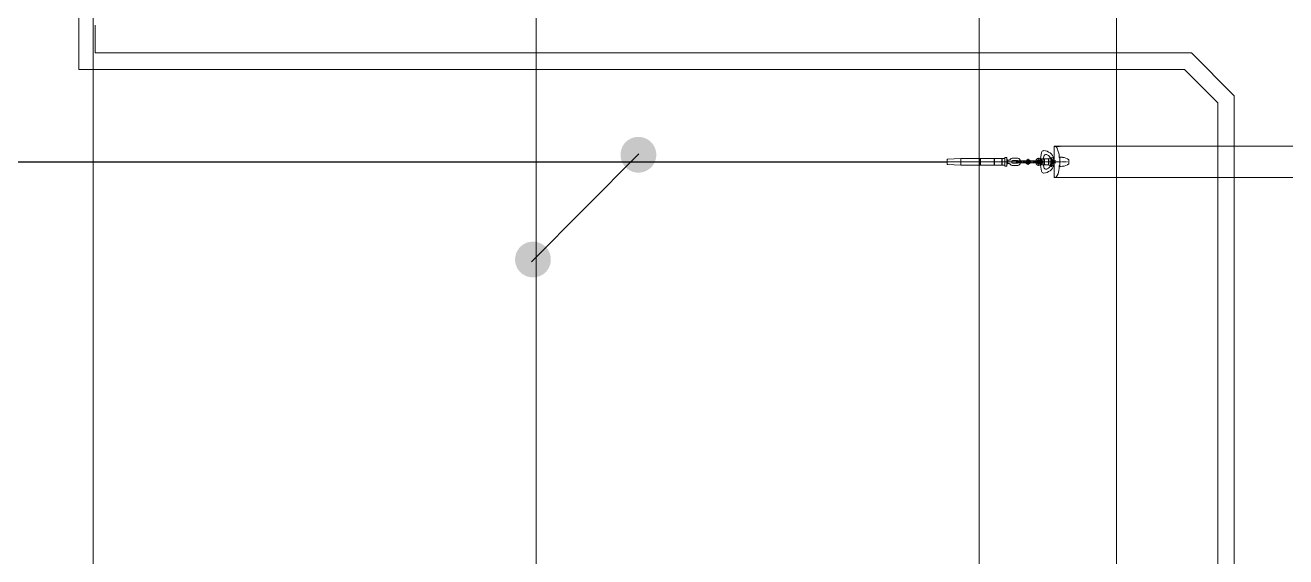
# Model space of a CAD drawing. Header units: millimetres. Extents: x 37084 to 180780, y -153145 to -16322.
# Drawn here: x 85574 to 96958, y -85811 to -81011 of the extents above; entities that cross this region are included whole.
import ezdxf

# ---------------------------------------------------------------- set-up
doc = ezdxf.new("R2010")
doc.units = ezdxf.units.MM
doc.header["$MEASUREMENT"] = 0
doc.layers.add('00', color=5, linetype='Continuous', lineweight=9)
doc.layers.add('1_Phu_kien', color=5, linetype='Continuous', lineweight=9)
doc.layers.add('1_Day dan', color=5, linetype='Continuous')
doc.layers.add('Muong cap GD nay', color=3, linetype='Continuous')

# ---------------------------------------------------------------- blocks, each defined once
blk = doc.blocks.new('S220 NC')
at = {"linetype": 'ByBlock', "lineweight": -2, "ltscale": 4500}
for points in [[(3580627, -475779), (3580687, -475776), (3580627, -475776), (3580627, -475779), (3580687, -475776), (3580687, -475779)], [(3580627, -475849), (3580687, -475846), (3580627, -475846), (3580627, -475849), (3580687, -475846), (3580687, -475849)], [(3580627, -475973), (3580687, -475971), (3580627, -475971), (3580627, -475973), (3580687, -475971), (3580687, -475973)]]:
    blk.add_hatch(color=0, dxfattribs=at).paths.add_polyline_path(points)
at = {"color": 0, "linetype": 'ByBlock', "lineweight": -2, "ltscale": 4500}
for p, q in [((3580516, -475306), (3580516, -472520)), ((3580797, -475306), (3580797, -472520)), ((3580677, -475174), (3580636, -475174)), ((3580676, -475174), (3580637, -475174)), ((3580516, -475306), (3580797, -475306))]:
    blk.add_line(p, q, dxfattribs=at)
for points in [[(3580516, -475296), (3580516, -475264)], [(3580519, -475289), (3580532, -475279), (3580547, -475270), (3580578, -475264), (3580595, -475262), (3580611, -475261)], [(3580619, -475261), (3580611, -475261)], [(3580612, -475250), (3580614, -475230)], [(3580618, -475256), (3580614, -475253), (3580613, -475250)], [(3580616, -475230), (3580618, -475215), (3580623, -475201), (3580629, -475186), (3580638, -475175), (3580642, -475173), (3580638, -475175)], [(3580695, -475256), (3580618, -475256)], [(3580623, -475256), (3580622, -475259), (3580619, -475260)], [(3580671, -475173), (3580643, -475173), (3580642, -475173), (3580643, -475173), (3580671, -475173)], [(3580657, -475185), (3580657, -475191)], [(3580657, -475197), (3580657, -475235)], [(3580657, -475241), (3580657, -475248)], [(3580657, -475253), (3580657, -475291)], [(3580671, -475173), (3580675, -475175), (3580684, -475186), (3580690, -475201), (3580695, -475215), (3580697, -475230)], [(3580695, -475260), (3580690, -475259), (3580690, -475256)], [(3580699, -475250), (3580699, -475253), (3580695, -475256)], [(3580701, -475261), (3580695, -475261)], [(3580698, -475230), (3580700, -475250)], [(3580701, -475261), (3580719, -475262), (3580734, -475264), (3580751, -475270), (3580780, -475279), (3580793, -475289)], [(3580796, -475258), (3580796, -475252)], [(3580796, -475296), (3580796, -475264)], [(3580526, -475306), (3580521, -475305), (3580518, -475301), (3580516, -475297), (3580517, -475292), (3580518, -475289)], [(3580526, -475306), (3580787, -475306)], [(3580555, -475399), (3580557, -475384), (3580561, -475370), (3580568, -475356), (3580576, -475343), (3580587, -475331), (3580599, -475321), (3580612, -475315), (3580627, -475308), (3580642, -475305), (3580657, -475304), (3580672, -475305), (3580687, -475308), (3580701, -475315), (3580714, -475321), (3580726, -475331), (3580737, -475343), (3580745, -475356), (3580752, -475370), (3580756, -475384), (3580758, -475399)], [(3580606, -475398), (3580599, -475396), (3580592, -475391), (3580590, -475384), (3580589, -475376), (3580591, -475369)], [(3580592, -475369), (3580599, -475358), (3580609, -475349), (3580619, -475341), (3580632, -475336), (3580644, -475332), (3580657, -475331), (3580669, -475332), (3580681, -475336), (3580695, -475341), (3580704, -475349), (3580714, -475358), (3580721, -475369), (3580723, -475376), (3580723, -475384), (3580720, -475391), (3580714, -475396), (3580707, -475398)], [(3580610, -475333), (3580610, -475334)], [(3580611, -475333), (3580614, -475330)], [(3580614, -475336), (3580611, -475334)], [(3580614, -475329), (3580619, -475329)], [(3580614, -475336), (3580619, -475336)], [(3580619, -475326), (3580621, -475319), (3580625, -475312), (3580632, -475308), (3580639, -475306)], [(3580619, -475325), (3580626, -475325)], [(3580619, -475326), (3580619, -475332)], [(3580619, -475329), (3580690, -475329)], [(3580625, -475346), (3580621, -475340), (3580619, -475332)], [(3580619, -475336), (3580690, -475336)], [(3580620, -475341), (3580626, -475341)], [(3580624, -475348), (3580628, -475356)], [(3580626, -475325), (3580626, -475341), (3580631, -475338), (3580631, -475329), (3580626, -475325)], [(3580628, -475353), (3580685, -475353)], [(3580628, -475356), (3580684, -475356)], [(3580628, -475356), (3580628, -475425)], [(3580631, -475329), (3580634, -475329)], [(3580631, -475338), (3580639, -475338)], [(3580635, -475321), (3580635, -475322)], [(3580636, -475321), (3580638, -475319)], [(3580638, -475325), (3580636, -475322)], [(3580638, -475319), (3580647, -475314), (3580657, -475312), (3580666, -475314), (3580676, -475319)], [(3580638, -475325), (3580656, -475329)], [(3580673, -475306), (3580639, -475306)], [(3580642, -475326), (3580641, -475324), (3580642, -475322)], [(3580644, -475306), (3580644, -475311), (3580642, -475315)], [(3580642, -475323), (3580647, -475319)], [(3580656, -475329), (3580642, -475326)], [(3580645, -475310), (3580643, -475314)], [(3580645, -475306), (3580645, -475310)], [(3580647, -475318), (3580646, -475319)], [(3580647, -475315), (3580647, -475292)], [(3580647, -475315), (3580647, -475318)], [(3580657, -475329), (3580656, -475329)], [(3580657, -475329), (3580656, -475329)], [(3580657, -475297), (3580657, -475333)], [(3580657, -475306), (3580657, -475329)], [(3580657, -475317), (3580657, -475306)], [(3580657, -475322), (3580657, -475320)], [(3580657, -475337), (3580657, -475324)], [(3580657, -475339), (3580657, -475324)], [(3580675, -475325), (3580657, -475329)], [(3580671, -475326), (3580657, -475329)], [(3580657, -475342), (3580657, -475340)], [(3580657, -475348), (3580657, -475343)], [(3580657, -475357), (3580657, -475344)], [(3580657, -475379), (3580657, -475354)], [(3580657, -475362), (3580657, -475359)], [(3580657, -475377), (3580657, -475365)], [(3580657, -475381), (3580657, -475380)], [(3580657, -475389), (3580657, -475384)], [(3580657, -475397), (3580657, -475385)], [(3580663, -475329), (3580663, -475336)], [(3580665, -475292), (3580665, -475315)], [(3580666, -475318), (3580666, -475315)], [(3580666, -475319), (3580671, -475323)], [(3580668, -475306), (3580668, -475310)], [(3580670, -475314), (3580668, -475310)], [(3580671, -475315), (3580669, -475311), (3580669, -475306)], [(3580671, -475322), (3580672, -475324), (3580671, -475326)], [(3580673, -475306), (3580681, -475308), (3580688, -475312), (3580692, -475319), (3580694, -475326)], [(3580677, -475322), (3580675, -475325)], [(3580676, -475319), (3580677, -475321)], [(3580677, -475321), (3580677, -475322)], [(3580684, -475425), (3580684, -475356)], [(3580685, -475356), (3580689, -475348)], [(3580688, -475329), (3580688, -475336)], [(3580694, -475332), (3580692, -475340), (3580688, -475346)], [(3580690, -475329), (3580690, -475336)], [(3580694, -475332), (3580694, -475326)], [(3580794, -475289), (3580795, -475292), (3580796, -475297), (3580795, -475301), (3580791, -475305), (3580787, -475306)], [(3580572, -475420), (3580565, -475418), (3580560, -475414), (3580556, -475407), (3580555, -475401)], [(3580645, -475431), (3580572, -475420)], [(3580645, -475404), (3580606, -475398)], [(3580619, -475444), (3580633, -475444)], [(3580657, -475413), (3580665, -475414), (3580672, -475418), (3580680, -475423), (3580684, -475430), (3580687, -475438), (3580688, -475446), (3580686, -475455), (3580682, -475462), (3580676, -475468), (3580669, -475473), (3580661, -475476), (3580652, -475476), (3580644, -475473), (3580637, -475468), (3580631, -475462), (3580627, -475455), (3580625, -475446), (3580626, -475438), (3580628, -475430), (3580633, -475423), (3580641, -475418), (3580648, -475414), (3580657, -475413)], [(3580628, -475425), (3580627, -475430)], [(3580628, -475394), (3580684, -475394)], [(3580628, -475404), (3580684, -475404)], [(3580635, -475444), (3580638, -475444)], [(3580638, -475418), (3580675, -475418)], [(3580638, -475444), (3580638, -475438), (3580642, -475433), (3580647, -475429), (3580653, -475425), (3580660, -475425), (3580666, -475429), (3580671, -475433), (3580675, -475438), (3580676, -475444), (3580675, -475451), (3580671, -475456), (3580666, -475460), (3580660, -475463), (3580653, -475463), (3580647, -475460), (3580642, -475456), (3580638, -475451), (3580638, -475444)], [(3580672, -475418), (3580641, -475418)], [(3580665, -475430), (3580672, -475444), (3580665, -475457), (3580648, -475457), (3580641, -475444), (3580648, -475430), (3580665, -475430)], [(3580641, -475444), (3580653, -475444)], [(3580642, -475429), (3580648, -475424), (3580657, -475423), (3580665, -475424), (3580671, -475429)], [(3580643, -475444), (3580645, -475438), (3580650, -475433), (3580657, -475431), (3580663, -475433), (3580668, -475438), (3580669, -475444), (3580668, -475451), (3580663, -475456), (3580657, -475457), (3580650, -475456), (3580645, -475451), (3580643, -475444)], [(3580653, -475444), (3580643, -475444)], [(3580644, -475444), (3580646, -475438), (3580650, -475433), (3580657, -475432), (3580663, -475433), (3580667, -475438), (3580668, -475444), (3580667, -475451), (3580663, -475455), (3580657, -475456), (3580650, -475455), (3580646, -475451), (3580644, -475444)], [(3580667, -475410), (3580645, -475410)], [(3580667, -475425), (3580645, -475425)], [(3580647, -475444), (3580647, -475440), (3580651, -475436), (3580656, -475434), (3580660, -475435), (3580664, -475438), (3580666, -475442), (3580666, -475447), (3580664, -475451), (3580660, -475453), (3580656, -475454), (3580651, -475452), (3580647, -475448), (3580647, -475444)], [(3580648, -475540), (3580648, -475461)], [(3580655, -475444), (3580657, -475444)], [(3580657, -475444), (3580655, -475444)], [(3580657, -475419), (3580657, -475394)], [(3580657, -475402), (3580657, -475400)], [(3580657, -475418), (3580657, -475405)], [(3580657, -475422), (3580657, -475420)], [(3580657, -475437), (3580657, -475424)], [(3580657, -475429), (3580657, -475424)], [(3580657, -475431), (3580657, -475441)], [(3580657, -475459), (3580657, -475434)], [(3580657, -475443), (3580657, -475440)], [(3580657, -475443), (3580657, -475445)], [(3580657, -475457), (3580657, -475445)], [(3580657, -475448), (3580657, -475457)], [(3580657, -475462), (3580657, -475460)], [(3580657, -475469), (3580657, -475464)], [(3580657, -475476), (3580657, -475465)], [(3580657, -475500), (3580657, -475475)], [(3580660, -475444), (3580672, -475444)], [(3580669, -475444), (3580660, -475444)], [(3580665, -475540), (3580665, -475461)], [(3580667, -475404), (3580707, -475398)], [(3580667, -475431), (3580741, -475420)], [(3580676, -475444), (3580678, -475444)], [(3580680, -475444), (3580694, -475444)], [(3580684, -475425), (3580684, -475425)], [(3580686, -475430), (3580685, -475425)], [(3580757, -475401), (3580757, -475407), (3580753, -475414), (3580747, -475418), (3580741, -475420)], [(3580623, -475642), (3580623, -475633), (3580627, -475625), (3580633, -475618), (3580639, -475613), (3580647, -475609), (3580657, -475609), (3580666, -475609), (3580673, -475613), (3580680, -475618), (3580686, -475625), (3580690, -475633), (3580690, -475642)], [(3580628, -475541), (3580651, -475541)], [(3580666, -475566), (3580670, -475557), (3580675, -475552), (3580677, -475546), (3580678, -475538), (3580676, -475532), (3580672, -475526), (3580666, -475522), (3580660, -475519), (3580653, -475519), (3580647, -475522), (3580640, -475526), (3580637, -475532), (3580635, -475538), (3580636, -475546), (3580638, -475552), (3580643, -475557)], [(3580666, -475525), (3580675, -475541), (3580666, -475556), (3580648, -475556), (3580639, -475541), (3580648, -475525), (3580666, -475525)], [(3580643, -475557), (3580647, -475566)], [(3580653, -475541), (3580644, -475541)], [(3580657, -475530), (3580661, -475531), (3580666, -475534), (3580667, -475539), (3580666, -475544), (3580664, -475548), (3580659, -475551), (3580654, -475551), (3580649, -475548), (3580647, -475544), (3580646, -475539), (3580647, -475534), (3580651, -475531), (3580657, -475530)], [(3580647, -475541), (3580647, -475536), (3580651, -475533), (3580656, -475531), (3580660, -475532), (3580664, -475534), (3580666, -475538), (3580666, -475543), (3580664, -475547), (3580660, -475549), (3580656, -475550), (3580651, -475548), (3580647, -475545), (3580647, -475541)], [(3580647, -475566), (3580647, -475639)], [(3580664, -475540), (3580661, -475544), (3580658, -475547), (3580655, -475547), (3580651, -475544), (3580649, -475540)], [(3580655, -475541), (3580658, -475541)], [(3580658, -475541), (3580656, -475541)], [(3580656, -475601), (3580656, -476278)], [(3580657, -475509), (3580657, -475504)], [(3580657, -475513), (3580657, -475533)], [(3580657, -475540), (3580657, -475514)], [(3580657, -475527), (3580657, -475537)], [(3580657, -475536), (3580657, -475539)], [(3580657, -475538), (3580657, -475542)], [(3580657, -475544), (3580657, -475553)], [(3580657, -475544), (3580657, -475563)], [(3580657, -475549), (3580657, -475544)], [(3580657, -475569), (3580657, -475555)], [(3580657, -475566), (3580657, -475570)], [(3580657, -475573), (3580657, -475593)], [(3580657, -475597), (3580657, -475600)], [(3580657, -475604), (3580657, -475623)], [(3580670, -475541), (3580661, -475541)], [(3580662, -475541), (3580685, -475541)], [(3580666, -475566), (3580666, -475639)], [(3580623, -475677), (3580623, -475642)], [(3580639, -475706), (3580633, -475701), (3580627, -475694), (3580623, -475686), (3580623, -475677)], [(3580638, -475708), (3580642, -475712)], [(3580638, -475724), (3580638, -475732)], [(3580638, -475724), (3580638, -475724), (3580676, -475724), (3580676, -475724)], [(3580642, -475722), (3580642, -475712)], [(3580642, -475722), (3580642, -475723)], [(3580644, -475642), (3580645, -475637), (3580648, -475632), (3580654, -475630), (3580659, -475630), (3580665, -475632), (3580668, -475637), (3580669, -475642)], [(3580644, -475677), (3580644, -475642)], [(3580669, -475677), (3580668, -475682), (3580665, -475687), (3580659, -475689), (3580654, -475689), (3580648, -475687), (3580645, -475682), (3580644, -475677)], [(3580666, -475639), (3580665, -475644), (3580661, -475647), (3580657, -475648), (3580652, -475647), (3580648, -475644), (3580647, -475639), (3580648, -475635), (3580652, -475632), (3580657, -475631), (3580661, -475632), (3580665, -475635), (3580666, -475639)], [(3580657, -475627), (3580657, -475631)], [(3580657, -475634), (3580657, -475654)], [(3580669, -475677), (3580669, -475642)], [(3580671, -475712), (3580675, -475708)], [(3580671, -475712), (3580671, -475722)], [(3580672, -475723), (3580671, -475722)], [(3580690, -475677), (3580690, -475686), (3580686, -475694), (3580680, -475701), (3580673, -475706)], [(3580676, -475732), (3580676, -475724)], [(3580691, -475642), (3580691, -475677)], [(3580616, -475734), (3580616, -475750)], [(3580617, -475734), (3580619, -475732)], [(3580619, -475751), (3580617, -475750)], [(3580694, -475732), (3580619, -475732)], [(3580619, -475751), (3580694, -475751)], [(3580627, -475751), (3580627, -476150), (3580633, -476269)], [(3580627, -475776), (3580627, -475779), (3580687, -475776), (3580627, -475776)], [(3580627, -475779), (3580687, -475776), (3580687, -475779), (3580627, -475779)], [(3580638, -475732), (3580638, -475732)], [(3580638, -475732), (3580676, -475732)], [(3580676, -475732), (3580676, -475732)], [(3580680, -476269), (3580687, -476150), (3580687, -475751)], [(3580694, -475732), (3580697, -475734)], [(3580697, -475750), (3580694, -475751)], [(3580697, -475734), (3580697, -475750)], [(3580627, -475846), (3580627, -475849), (3580687, -475846), (3580627, -475846)], [(3580627, -475849), (3580687, -475846), (3580687, -475849), (3580627, -475849)], [(3580627, -475971), (3580627, -475973), (3580687, -475971), (3580627, -475971)], [(3580627, -475973), (3580687, -475971), (3580687, -475973), (3580627, -475973)], [(3580627, -476150), (3580687, -476150)], [(3580636, -476271), (3580633, -476269)], [(3580636, -476271), (3580639, -476271), (3580675, -476271), (3580678, -476271)], [(3580680, -476269), (3580678, -476271)]]:
    blk.add_lwpolyline(points, dxfattribs=at)
blk = doc.blocks.new('LL220')
at = {"layer": '1_Phu_kien', "linetype": 'ByBlock', "lineweight": -2}
h = blk.add_hatch(color=0, dxfattribs=at)
edge = h.paths.add_edge_path()
edge.add_arc((496935, 9936), 162, 84.4344, 444.4344, ccw=False)
h = blk.add_hatch(color=0, dxfattribs=at)
edge = h.paths.add_edge_path()
edge.add_arc((495983, 8990), 162, 84.4344, 444.4344, ccw=False)
at = {"layer": '1_Day dan', "color": 0, "linetype": 'ByBlock', "lineweight": 20, "ltscale": 4500}
for p, q in [((492013, -373), (492011, 35589)), ((496013, -373), (496011, 35589)), ((500013, -373), (500011, 35589))]:
    blk.add_line(p, q, dxfattribs=at)
at = {"layer": '1_Day dan', "color": 0, "linetype": 'ByBlock', "lineweight": 20}
blk.add_line((501252, 13866), (501252, 5866), dxfattribs=at)
at = {"layer": '1_Day dan', "color": 0, "linetype": 'ByBlock', "lineweight": -2, "ltscale": 4500}
blk.add_line((495969, 8970), (496939, 9945), dxfattribs=at)

msp = doc.modelspace()

# ---------------------------------------------------------------- linework, layer by layer
at = {"layer": '1_Day dan'}
msp.add_line((52474.6, -82244.6, 0), (93893.2, -82245.2, 0), dxfattribs=at)
at = {"layer": 'Muong cap GD nay', "lineweight": 15}
for p, q in [((86057.1, -80860.6, 0), (86057.1, -81410.6, 0)), ((86207.1, -81010.6, 0), (86207.1, -81260.6, 0)), ((86207.1, -81260.6, 0), (96105, -81260.6, 0)), ((96105, -81260.6, 0), (96492.9, -81648.4, 0)), ((86057.1, -81410.6, 0), (96042.9, -81410.6, 0)), ((96042.9, -81410.6, 0), (96342.9, -81710.6, 0)), ((96342.9, -81710.6, 0), (96342.9, -91508, 0)), ((96492.9, -81648.4, 0), (96492.9, -91570.1, 0))]:
    msp.add_line(p, q, dxfattribs=at)

# ---------------------------------------------------------------- block references
at = {"layer": '00', "lineweight": 20, "ltscale": 4500}
msp.add_blockref('LL220', (-405823.6, -92116.5, 0), dxfattribs=at)
at = {"layer": '1_Phu_kien', "lineweight": 20, "xscale": -1, "rotation": 270.0096664252688}
msp.add_blockref('S220 NC', (570776.2, -3662820.6, 0), dxfattribs=at)

doc.saveas('drawing.dxf')
